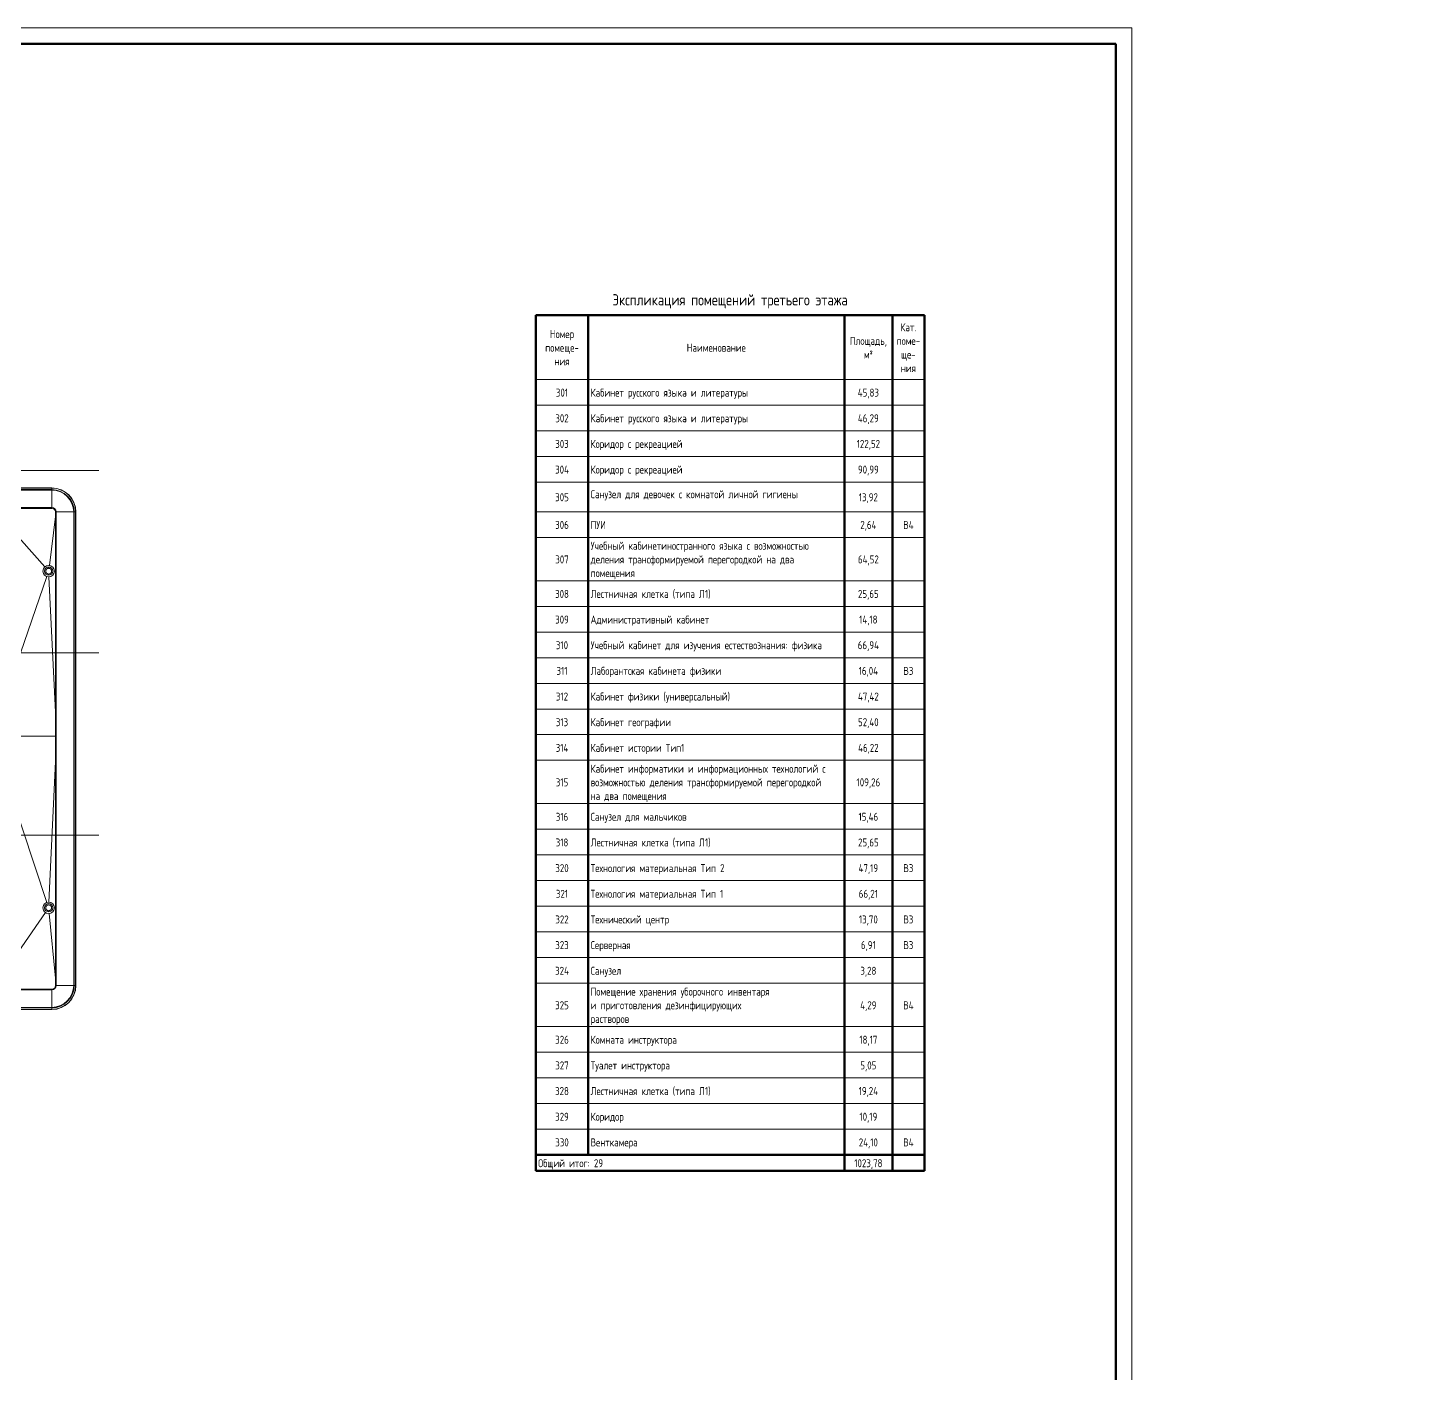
# Model space of a CAD drawing. Header units: millimetres. Extents: x -495897 to 1376592, y -28539 to 470976.
# Drawn here: x 305816 to 349100, y 361419 to 403469 of the extents above; entities that cross this region are included whole.
import ezdxf
from ezdxf import colors
from ezdxf.entities.mleader import LeaderData, LeaderLine
from ezdxf.math import Vec2, Vec3

# ---------------------------------------------------------------- set-up
doc = ezdxf.new("R2010")
doc.units = ezdxf.units.MM
doc.linetypes.add('ADSK_Линия сетки', pattern=[25, 20, -2.5, 0, -2.5])
for name, color, linetype, lineweight in [('RC-Выноски', 7, 'Continuous', 0), ('Графика спецификации', 7, 'Continuous', 20), ('Крыша', 7, 'Continuous', 9), ('Линии', 7, 'Continuous', 9), ('Оборудование', 8, 'Continuous', 18), ('Ограждение', 252, 'Continuous', 9), ('Оси', 252, 'Continuous', 9), ('ОФ_рамка', 8, 'Continuous', 60), ('Тонкие линии', 7, 'Continuous', 18)]:
    doc.layers.add(name, color=color, linetype=linetype, lineweight=lineweight)
doc.styles.add('GOST Common_3', font='', dxfattribs={"height": 3.5})
doc.styles.add('GOST Common_4', font='', dxfattribs={"height": 7})
doc.styles.add('Mipgost_5', font='', dxfattribs={"height": 250})
doc.styles.get('GOST Common_3').set_extended_font_data('GOST 2.304 type A')
doc.styles.get('GOST Common_4').set_extended_font_data('GOST 2.304 type A')
doc.styles.get('Mipgost_5').set_extended_font_data('Mipgost')

# ---------------------------------------------------------------- blocks, each defined once
blk = doc.blocks.new('А0')
at = {"layer": 'ОФ_рамка', "color": 0, "linetype": 'Continuous', "lineweight": 5, "ltscale": 100}
for points in [[(341068, -309617), (222168, -309617)], [(341068, -393717), (341068, -309617)]]:
    blk.add_lwpolyline(points, dxfattribs=at)
at = {"layer": 'ОФ_рамка', "color": 0, "linetype": 'Continuous', "ltscale": 100}
for points in [[(340568, -310117), (224168, -310117)], [(340568, -393217), (340568, -310117)]]:
    blk.add_lwpolyline(points, dxfattribs=at)
blk = doc.blocks.new('3 этаж')
at = {"layer": 'Крыша', "color": 251, "true_color": 0x636466}
for p, q in [((307110, 26218), (305480, 28050)), ((307250, 26261), (307440, 27794)), ((307440, 27794), (307440, 27794)), ((305448, 20927), (307171, 25920)), ((307440, 21681), (307236, 25910)), ((307440, 21681), (307440, 21681)), ((307440, 20927), (305448, 20927)), ((305448, 20927), (307172, 15734)), ((307236, 15743), (307440, 20143)), ((307440, 20143), (307440, 20143)), ((307128, 15422), (305473, 13025)), ((307245, 15391), (307440, 13365)), ((307440, 13365), (307245, 15391))]:
    blk.add_line(p, q, dxfattribs=at)
at = {"layer": 'Линии', "color": 251, "lineweight": 50, "true_color": 0x636466}
for p, q in [((322443, 34083), (322443, 32079)), ((322443, 34083), (334584, 34083)), ((324083, 34083), (324083, 32079)), ((332083, 34083), (332083, 32079)), ((333583, 34083), (333583, 32079)), ((334583, 34083), (334583, 32079)), ((322443, 32079), (322443, 31277)), ((324083, 32079), (324083, 31277)), ((332083, 32079), (332083, 31277)), ((333583, 32079), (333583, 31277)), ((334583, 32079), (334583, 31277)), ((322443, 31277), (322443, 30475)), ((324083, 31277), (324083, 30475)), ((332083, 31277), (332083, 30475)), ((333583, 31277), (333583, 30475)), ((334583, 31277), (334583, 30475)), ((322443, 30475), (322443, 29673)), ((324083, 30475), (324083, 29673)), ((332083, 30475), (332083, 29673)), ((333583, 30475), (333583, 29673)), ((334583, 30475), (334583, 29673)), ((322443, 29673), (322443, 28871)), ((324083, 29673), (324083, 28871)), ((332083, 29673), (332083, 28871)), ((333583, 29673), (333583, 28871)), ((334583, 29673), (334583, 28871)), ((322443, 28871), (322443, 27944)), ((324083, 28871), (324083, 27944)), ((332083, 28871), (332083, 27944)), ((333583, 28871), (333583, 27944)), ((334583, 28871), (334583, 27944)), ((322443, 27944), (322443, 27142)), ((324083, 27944), (324083, 27142)), ((332083, 27944), (332083, 27142)), ((333583, 27944), (333583, 27142)), ((334583, 27944), (334583, 27142)), ((322443, 27142), (322443, 25789)), ((324083, 27142), (324083, 25789)), ((332083, 27142), (332083, 25789)), ((333583, 27142), (333583, 25789)), ((334583, 27142), (334583, 25789)), ((322443, 25789), (322443, 24987)), ((324083, 25789), (324083, 24987)), ((332083, 25789), (332083, 24987)), ((333583, 25789), (333583, 24987)), ((334583, 25789), (334583, 24987)), ((322443, 24987), (322443, 24185)), ((324083, 24987), (324083, 24185)), ((332083, 24987), (332083, 24185)), ((333583, 24987), (333583, 24185)), ((334583, 24987), (334583, 24185)), ((322443, 24185), (322443, 23383)), ((324083, 24185), (324083, 23383)), ((332083, 24185), (332083, 23383)), ((333583, 24185), (333583, 23383)), ((334583, 24185), (334583, 23383)), ((322443, 23383), (322443, 22581)), ((324083, 23383), (324083, 22581)), ((332083, 23383), (332083, 22581)), ((333583, 23383), (333583, 22581)), ((334583, 23383), (334583, 22581)), ((322443, 22581), (322443, 21779)), ((324083, 22581), (324083, 21779)), ((332083, 22581), (332083, 21779)), ((333583, 22581), (333583, 21779)), ((334583, 22581), (334583, 21779)), ((322443, 21779), (322443, 20978)), ((324083, 21779), (324083, 20978)), ((332083, 21779), (332083, 20978)), ((333583, 21779), (333583, 20978)), ((334583, 21779), (334583, 20978)), ((322443, 20978), (322443, 20176)), ((324083, 20978), (324083, 20176)), ((332083, 20978), (332083, 20176)), ((333583, 20978), (333583, 20176)), ((334583, 20978), (334583, 20176)), ((322443, 20176), (322443, 18822)), ((324083, 20176), (324083, 18822)), ((332083, 20176), (332083, 18822)), ((333583, 20176), (333583, 18822)), ((334583, 20176), (334583, 18822)), ((322443, 18822), (322443, 18020)), ((324083, 18822), (324083, 18020)), ((332083, 18822), (332083, 18020)), ((333583, 18822), (333583, 18020)), ((334583, 18822), (334583, 18020)), ((322443, 18020), (322443, 17219)), ((324083, 18020), (324083, 17219)), ((332083, 18020), (332083, 17219)), ((333583, 18020), (333583, 17219)), ((334583, 18020), (334583, 17219)), ((322443, 17219), (322443, 16417)), ((322443, 17219), (322443, 16417)), ((324083, 17219), (324083, 16417)), ((324083, 17219), (324083, 16417)), ((332083, 17219), (332083, 16417)), ((332083, 17219), (332083, 16417)), ((333583, 17219), (333583, 16417)), ((333583, 17219), (333583, 16417)), ((334583, 17219), (334583, 16417)), ((334583, 17219), (334583, 16417)), ((322443, 16417), (322443, 15615)), ((324083, 16417), (324083, 15615)), ((332083, 16417), (332083, 15615)), ((333583, 16417), (333583, 15615)), ((334583, 16417), (334583, 15615)), ((322443, 15615), (322443, 14813)), ((324083, 15615), (324083, 14813)), ((332083, 15615), (332083, 14813)), ((333583, 15615), (333583, 14813)), ((334583, 15615), (334583, 14813)), ((322443, 14813), (322443, 14011)), ((324083, 14813), (324083, 14011)), ((332083, 14813), (332083, 14011)), ((333583, 14813), (333583, 14011)), ((334583, 14813), (334583, 14011)), ((322443, 14011), (322443, 13209)), ((324083, 14011), (324083, 13209)), ((332083, 14011), (332083, 13209)), ((333583, 14011), (333583, 13209)), ((334583, 14011), (334583, 13209)), ((322443, 13209), (322443, 11856)), ((324083, 13209), (324083, 11856)), ((332083, 13209), (332083, 11856)), ((333583, 13209), (333583, 11856)), ((334583, 13209), (334583, 11856)), ((322443, 11856), (322443, 11054)), ((324083, 11856), (324083, 11054)), ((332083, 11856), (332083, 11054)), ((333583, 11856), (333583, 11054)), ((334583, 11856), (334583, 11054)), ((322443, 11054), (322443, 10252)), ((324083, 11054), (324083, 10252)), ((332083, 11054), (332083, 10252)), ((333583, 11054), (333583, 10252)), ((334583, 11054), (334583, 10252)), ((322443, 10252), (322443, 9450)), ((324083, 10252), (324083, 9450)), ((332083, 10252), (332083, 9450)), ((333583, 10252), (333583, 9450)), ((334583, 10252), (334583, 9450)), ((322443, 9450), (322443, 8649)), ((324083, 9450), (324083, 8649)), ((332083, 9450), (332083, 8649)), ((333583, 9450), (333583, 8649)), ((334583, 9450), (334583, 8649)), ((322443, 8649), (322443, 7847)), ((324083, 8649), (324083, 7847)), ((332083, 8649), (332083, 7847)), ((333583, 8649), (333583, 7847)), ((334583, 8649), (334583, 7847)), ((324083, 7847), (322443, 7847)), ((322443, 7847), (322443, 7346)), ((332083, 7847), (324083, 7847)), ((333583, 7847), (332083, 7847)), ((332083, 7847), (332083, 7346)), ((334583, 7847), (333583, 7847)), ((333583, 7847), (333583, 7346)), ((334583, 7847), (334583, 7346)), ((334584, 7847), (334584, 7346)), ((324083, 7346), (322443, 7346)), ((332083, 7346), (324083, 7346)), ((333583, 7346), (332083, 7346)), ((334583, 7346), (333583, 7346)), ((334584, 7346), (334583, 7346))]:
    blk.add_line(p, q, dxfattribs=at)
at = {"layer": 'Линии', "color": 251, "lineweight": 20, "true_color": 0x636466}
for p, q in [((324083, 32079), (322443, 32079)), ((332083, 32079), (324083, 32079)), ((333583, 32079), (332083, 32079)), ((334583, 32079), (333583, 32079)), ((324083, 31277), (322443, 31277)), ((332083, 31277), (324083, 31277)), ((333583, 31277), (332083, 31277)), ((334583, 31277), (333583, 31277)), ((324083, 30475), (322443, 30475)), ((332083, 30475), (324083, 30475)), ((333583, 30475), (332083, 30475)), ((334583, 30475), (333583, 30475)), ((324083, 29673), (322443, 29673)), ((332083, 29673), (324083, 29673)), ((333583, 29673), (332083, 29673)), ((334583, 29673), (333583, 29673)), ((324083, 28871), (322443, 28871)), ((332083, 28871), (324083, 28871)), ((333583, 28871), (332083, 28871)), ((334583, 28871), (333583, 28871)), ((324083, 27944), (322443, 27944)), ((332083, 27944), (324083, 27944)), ((333583, 27944), (332083, 27944)), ((334583, 27944), (333583, 27944)), ((324083, 27142), (322443, 27142)), ((332083, 27142), (324083, 27142)), ((333583, 27142), (332083, 27142)), ((334583, 27142), (333583, 27142)), ((324083, 25789), (322443, 25789)), ((332083, 25789), (324083, 25789)), ((333583, 25789), (332083, 25789)), ((334583, 25789), (333583, 25789)), ((324083, 24987), (322443, 24987)), ((332083, 24987), (324083, 24987)), ((333583, 24987), (332083, 24987)), ((334583, 24987), (333583, 24987)), ((324083, 24185), (322443, 24185)), ((332083, 24185), (324083, 24185)), ((333583, 24185), (332083, 24185)), ((334583, 24185), (333583, 24185)), ((324083, 23383), (322443, 23383)), ((332083, 23383), (324083, 23383)), ((333583, 23383), (332083, 23383)), ((334583, 23383), (333583, 23383)), ((324083, 22581), (322443, 22581)), ((332083, 22581), (324083, 22581)), ((333583, 22581), (332083, 22581)), ((334583, 22581), (333583, 22581)), ((324083, 21779), (322443, 21779)), ((332083, 21779), (324083, 21779)), ((333583, 21779), (332083, 21779)), ((334583, 21779), (333583, 21779)), ((324083, 20978), (322443, 20978)), ((332083, 20978), (324083, 20978)), ((333583, 20978), (332083, 20978)), ((334583, 20978), (333583, 20978)), ((324083, 20176), (322443, 20176)), ((332083, 20176), (324083, 20176)), ((333583, 20176), (332083, 20176)), ((334583, 20176), (333583, 20176)), ((324083, 18822), (322443, 18822)), ((332083, 18822), (324083, 18822)), ((333583, 18822), (332083, 18822)), ((334583, 18822), (333583, 18822)), ((324083, 18020), (322443, 18020)), ((332083, 18020), (324083, 18020)), ((333583, 18020), (332083, 18020)), ((334583, 18020), (333583, 18020)), ((324083, 17219), (322443, 17219)), ((324083, 17219), (322443, 17219)), ((332083, 17219), (324083, 17219)), ((332083, 17219), (324083, 17219)), ((333583, 17219), (332083, 17219)), ((333583, 17219), (332083, 17219)), ((334583, 17219), (333583, 17219)), ((334583, 17219), (333583, 17219)), ((324083, 16417), (322443, 16417)), ((332083, 16417), (324083, 16417)), ((333583, 16417), (332083, 16417)), ((334583, 16417), (333583, 16417)), ((324083, 15615), (322443, 15615)), ((332083, 15615), (324083, 15615)), ((333583, 15615), (332083, 15615)), ((334583, 15615), (333583, 15615)), ((324083, 14813), (322443, 14813)), ((332083, 14813), (324083, 14813)), ((333583, 14813), (332083, 14813)), ((334583, 14813), (333583, 14813)), ((324083, 14011), (322443, 14011)), ((332083, 14011), (324083, 14011)), ((333583, 14011), (332083, 14011)), ((334583, 14011), (333583, 14011)), ((324083, 13209), (322443, 13209)), ((332083, 13209), (324083, 13209)), ((333583, 13209), (332083, 13209)), ((334583, 13209), (333583, 13209)), ((324083, 11856), (322443, 11856)), ((332083, 11856), (324083, 11856)), ((333583, 11856), (332083, 11856)), ((334583, 11856), (333583, 11856)), ((324083, 11054), (322443, 11054)), ((332083, 11054), (324083, 11054)), ((333583, 11054), (332083, 11054)), ((334583, 11054), (333583, 11054)), ((324083, 10252), (322443, 10252)), ((332083, 10252), (324083, 10252)), ((333583, 10252), (332083, 10252)), ((334583, 10252), (333583, 10252)), ((324083, 9450), (322443, 9450)), ((332083, 9450), (324083, 9450)), ((333583, 9450), (332083, 9450)), ((334583, 9450), (333583, 9450)), ((324083, 8649), (322443, 8649)), ((332083, 8649), (324083, 8649)), ((333583, 8649), (332083, 8649)), ((334583, 8649), (333583, 8649))]:
    blk.add_line(p, q, dxfattribs=at)
at = {"layer": 'Оборудование', "color": 251, "true_color": 0x636466}
for p, q in [((307139, 26096), (307138, 26092)), ((307138, 26092), (307138, 26088)), ((307138, 26088), (307138, 26087)), ((307138, 26087), (307138, 26083)), ((307138, 26083), (307138, 26079)), ((307138, 26079), (307139, 26076)), ((307140, 26103), (307139, 26099)), ((307139, 26099), (307139, 26096)), ((307139, 26076), (307139, 26072)), ((307139, 26072), (307140, 26069)), ((307141, 26110), (307140, 26106)), ((307140, 26106), (307140, 26103)), ((307140, 26069), (307141, 26065)), ((307142, 26113), (307141, 26110)), ((307141, 26065), (307142, 26062)), ((307143, 26117), (307142, 26113)), ((307142, 26062), (307143, 26058)), ((307145, 26120), (307143, 26117)), ((307143, 26058), (307144, 26055)), ((307144, 26055), (307145, 26052)), ((307146, 26123), (307145, 26120)), ((307145, 26052), (307147, 26048)), ((307148, 26127), (307146, 26123)), ((307147, 26048), (307148, 26045)), ((307149, 26130), (307148, 26127)), ((307148, 26045), (307150, 26042)), ((307151, 26133), (307149, 26130)), ((307150, 26042), (307152, 26039)), ((307153, 26136), (307151, 26133)), ((307152, 26039), (307154, 26036)), ((307155, 26139), (307153, 26136)), ((307154, 26036), (307156, 26033)), ((307157, 26142), (307155, 26139)), ((307156, 26033), (307158, 26030)), ((307159, 26145), (307157, 26142)), ((307158, 26030), (307160, 26027)), ((307162, 26147), (307159, 26145)), ((307160, 26027), (307163, 26025)), ((307164, 26150), (307162, 26147)), ((307163, 26025), (307165, 26022)), ((307167, 26152), (307164, 26150)), ((307165, 26022), (307168, 26020)), ((307170, 26155), (307167, 26152)), ((307168, 26020), (307171, 26017)), ((307172, 26157), (307170, 26155)), ((307171, 26017), (307174, 26015)), ((307175, 26159), (307172, 26157)), ((307174, 26015), (307177, 26013)), ((307178, 26161), (307175, 26159)), ((307177, 26013), (307180, 26011)), ((307181, 26163), (307178, 26161)), ((307180, 26011), (307183, 26009)), ((307184, 26165), (307181, 26163)), ((307183, 26009), (307186, 26007)), ((307187, 26167), (307184, 26165)), ((307186, 26007), (307189, 26006)), ((307191, 26168), (307187, 26167)), ((307189, 26006), (307192, 26004)), ((307194, 26170), (307191, 26168)), ((307192, 26004), (307195, 26003)), ((307197, 26171), (307194, 26170)), ((307195, 26003), (307199, 26002)), ((307201, 26172), (307197, 26171)), ((307199, 26002), (307202, 26000)), ((307204, 26173), (307201, 26172)), ((307202, 26000), (307206, 25999)), ((307208, 26174), (307204, 26173)), ((307206, 25999), (307209, 25999)), ((307211, 26175), (307208, 26174)), ((307209, 25999), (307213, 25998)), ((307215, 26175), (307211, 26175)), ((307213, 25998), (307216, 25997)), ((307218, 26176), (307215, 26175)), ((307216, 25997), (307220, 25997)), ((307222, 26176), (307218, 26176)), ((307220, 25997), (307223, 25997)), ((307225, 26176), (307222, 26176)), ((307223, 25997), (307227, 25997)), ((307229, 26176), (307225, 26176)), ((307227, 25997), (307231, 25997)), ((307233, 26176), (307229, 26176)), ((307231, 25997), (307234, 25997)), ((307236, 26176), (307233, 26176)), ((307234, 25997), (307238, 25997)), ((307240, 26176), (307236, 26176)), ((307238, 25997), (307241, 25998)), ((307243, 26175), (307240, 26176)), ((307241, 25998), (307245, 25998)), ((307247, 26174), (307243, 26175)), ((307245, 25998), (307248, 25999)), ((307250, 26174), (307247, 26174)), ((307248, 25999), (307252, 26000)), ((307254, 26173), (307250, 26174)), ((307252, 26000), (307255, 26001)), ((307257, 26172), (307254, 26173)), ((307255, 26001), (307259, 26002)), ((307261, 26170), (307257, 26172)), ((307259, 26002), (307262, 26003)), ((307264, 26169), (307261, 26170)), ((307262, 26003), (307265, 26005)), ((307267, 26167), (307264, 26169)), ((307265, 26005), (307269, 26006)), ((307270, 26166), (307267, 26167)), ((307269, 26006), (307272, 26008)), ((307274, 26164), (307270, 26166)), ((307272, 26008), (307275, 26010)), ((307277, 26162), (307274, 26164)), ((307275, 26010), (307278, 26012)), ((307280, 26160), (307277, 26162)), ((307278, 26012), (307281, 26014)), ((307283, 26158), (307280, 26160)), ((307281, 26014), (307284, 26016)), ((307285, 26156), (307283, 26158)), ((307284, 26016), (307287, 26018)), ((307288, 26153), (307285, 26156)), ((307287, 26018), (307289, 26021)), ((307291, 26151), (307288, 26153)), ((307289, 26021), (307292, 26023)), ((307293, 26148), (307291, 26151)), ((307292, 26023), (307294, 26026)), ((307296, 26146), (307293, 26148)), ((307294, 26026), (307297, 26029)), ((307298, 26143), (307296, 26146)), ((307297, 26029), (307299, 26031)), ((307300, 26140), (307298, 26143)), ((307299, 26031), (307301, 26034)), ((307302, 26137), (307300, 26140)), ((307301, 26034), (307303, 26037)), ((307304, 26134), (307302, 26137)), ((307303, 26037), (307305, 26040)), ((307306, 26131), (307304, 26134)), ((307305, 26040), (307307, 26043)), ((307308, 26128), (307306, 26131)), ((307307, 26043), (307309, 26047)), ((307309, 26125), (307308, 26128)), ((307311, 26122), (307309, 26125)), ((307309, 26047), (307310, 26050)), ((307310, 26050), (307311, 26053)), ((307312, 26118), (307311, 26122)), ((307311, 26053), (307313, 26056)), ((307313, 26115), (307312, 26118)), ((307314, 26111), (307313, 26115)), ((307313, 26056), (307314, 26060)), ((307315, 26108), (307314, 26111)), ((307314, 26060), (307315, 26063)), ((307316, 26104), (307315, 26108)), ((307315, 26063), (307316, 26067)), ((307317, 26101), (307316, 26104)), ((307316, 26070), (307317, 26074)), ((307316, 26067), (307316, 26070)), ((307317, 26097), (307317, 26101)), ((307318, 26094), (307317, 26097)), ((307317, 26077), (307318, 26081)), ((307317, 26074), (307317, 26077)), ((307318, 26090), (307318, 26094)), ((307318, 26087), (307318, 26090)), ((307318, 26085), (307318, 26087)), ((307318, 26081), (307318, 26085)), ((307140, 15583), (307139, 15579)), ((307141, 15590), (307140, 15586)), ((307140, 15586), (307140, 15583)), ((307142, 15593), (307141, 15590)), ((307143, 15597), (307142, 15593)), ((307145, 15600), (307143, 15597)), ((307146, 15603), (307145, 15600)), ((307148, 15607), (307146, 15603)), ((307149, 15610), (307148, 15607)), ((307151, 15613), (307149, 15610)), ((307153, 15616), (307151, 15613)), ((307155, 15619), (307153, 15616)), ((307157, 15622), (307155, 15619)), ((307159, 15625), (307157, 15622)), ((307162, 15627), (307159, 15625)), ((307164, 15630), (307162, 15627)), ((307167, 15632), (307164, 15630)), ((307170, 15635), (307167, 15632)), ((307172, 15637), (307170, 15635)), ((307175, 15639), (307172, 15637)), ((307178, 15641), (307175, 15639)), ((307181, 15643), (307178, 15641)), ((307184, 15645), (307181, 15643)), ((307188, 15647), (307184, 15645)), ((307191, 15648), (307188, 15647)), ((307194, 15650), (307191, 15648)), ((307197, 15651), (307194, 15650)), ((307201, 15652), (307197, 15651)), ((307204, 15653), (307201, 15652)), ((307208, 15654), (307204, 15653)), ((307211, 15655), (307208, 15654)), ((307215, 15655), (307211, 15655)), ((307218, 15656), (307215, 15655)), ((307222, 15656), (307218, 15656)), ((307226, 15656), (307222, 15656)), ((307229, 15656), (307226, 15656)), ((307233, 15656), (307229, 15656)), ((307236, 15656), (307233, 15656)), ((307240, 15656), (307236, 15656)), ((307243, 15655), (307240, 15656)), ((307247, 15654), (307243, 15655)), ((307250, 15654), (307247, 15654)), ((307254, 15653), (307250, 15654)), ((307257, 15652), (307254, 15653)), ((307261, 15650), (307257, 15652)), ((307264, 15649), (307261, 15650)), ((307267, 15647), (307264, 15649)), ((307270, 15646), (307267, 15647)), ((307274, 15644), (307270, 15646)), ((307277, 15642), (307274, 15644)), ((307280, 15640), (307277, 15642)), ((307283, 15638), (307280, 15640)), ((307285, 15636), (307283, 15638)), ((307288, 15633), (307285, 15636)), ((307291, 15631), (307288, 15633)), ((307293, 15628), (307291, 15631)), ((307296, 15626), (307293, 15628)), ((307298, 15623), (307296, 15626)), ((307300, 15620), (307298, 15623)), ((307302, 15617), (307300, 15620)), ((307304, 15614), (307302, 15617)), ((307306, 15611), (307304, 15614)), ((307308, 15608), (307306, 15611)), ((307309, 15605), (307308, 15608)), ((307311, 15602), (307309, 15605)), ((307312, 15598), (307311, 15602)), ((307313, 15595), (307312, 15598)), ((307315, 15591), (307313, 15595)), ((307315, 15588), (307315, 15591)), ((307316, 15584), (307315, 15588)), ((307317, 15581), (307316, 15584)), ((307139, 15576), (307138, 15572)), ((307138, 15572), (307138, 15568)), ((307138, 15568), (307138, 15567)), ((307138, 15567), (307138, 15563)), ((307138, 15563), (307139, 15559)), ((307139, 15579), (307139, 15576)), ((307139, 15559), (307139, 15556)), ((307139, 15556), (307139, 15552)), ((307139, 15552), (307140, 15549)), ((307140, 15549), (307141, 15545)), ((307141, 15545), (307142, 15542)), ((307142, 15542), (307143, 15538)), ((307143, 15538), (307144, 15535)), ((307144, 15535), (307145, 15532)), ((307145, 15532), (307147, 15528)), ((307147, 15528), (307148, 15525)), ((307148, 15525), (307150, 15522)), ((307150, 15522), (307152, 15519)), ((307152, 15519), (307154, 15516)), ((307154, 15516), (307156, 15513)), ((307156, 15513), (307158, 15510)), ((307158, 15510), (307161, 15507)), ((307161, 15507), (307163, 15505)), ((307163, 15505), (307166, 15502)), ((307166, 15502), (307168, 15500)), ((307168, 15500), (307171, 15497)), ((307171, 15497), (307174, 15495)), ((307174, 15495), (307177, 15493)), ((307177, 15493), (307180, 15491)), ((307180, 15491), (307183, 15489)), ((307183, 15489), (307186, 15487)), ((307186, 15487), (307189, 15486)), ((307189, 15486), (307192, 15484)), ((307192, 15484), (307196, 15483)), ((307196, 15483), (307199, 15482)), ((307199, 15482), (307202, 15480)), ((307202, 15480), (307206, 15479)), ((307206, 15479), (307209, 15479)), ((307209, 15479), (307213, 15478)), ((307213, 15478), (307216, 15477)), ((307216, 15477), (307220, 15477)), ((307220, 15477), (307224, 15477)), ((307224, 15477), (307227, 15477)), ((307227, 15477), (307231, 15477)), ((307231, 15477), (307234, 15477)), ((307234, 15477), (307238, 15477)), ((307238, 15477), (307241, 15478)), ((307241, 15478), (307245, 15478)), ((307245, 15478), (307249, 15479)), ((307249, 15479), (307252, 15480)), ((307252, 15480), (307255, 15481)), ((307255, 15481), (307259, 15482)), ((307259, 15482), (307262, 15483)), ((307262, 15483), (307266, 15485)), ((307266, 15485), (307269, 15486)), ((307269, 15486), (307272, 15488)), ((307272, 15488), (307275, 15490)), ((307275, 15490), (307278, 15492)), ((307278, 15492), (307281, 15494)), ((307281, 15494), (307284, 15496)), ((307284, 15496), (307287, 15498)), ((307287, 15498), (307289, 15501)), ((307289, 15501), (307292, 15503)), ((307292, 15503), (307294, 15506)), ((307294, 15506), (307297, 15509)), ((307297, 15509), (307299, 15511)), ((307299, 15511), (307301, 15514)), ((307301, 15514), (307303, 15517)), ((307303, 15517), (307305, 15520)), ((307305, 15520), (307307, 15523)), ((307307, 15523), (307309, 15527)), ((307309, 15527), (307310, 15530)), ((307310, 15530), (307312, 15533)), ((307312, 15533), (307313, 15536)), ((307313, 15536), (307314, 15540)), ((307314, 15540), (307315, 15543)), ((307315, 15543), (307316, 15547)), ((307316, 15547), (307317, 15550)), ((307317, 15577), (307317, 15581)), ((307318, 15574), (307317, 15577)), ((307317, 15554), (307318, 15557)), ((307317, 15550), (307317, 15554)), ((307318, 15570), (307318, 15574)), ((307318, 15567), (307318, 15570)), ((307318, 15565), (307318, 15567)), ((307318, 15561), (307318, 15565)), ((307318, 15557), (307318, 15561))]:
    blk.add_line(p, q, dxfattribs=at)
for centre, radius, start, end in [((307228, 26087), 178, 0, 180), ((307228, 26087), 178, 180, 0), ((307228, 26087), 130, 0, 180), ((307228, 26087), 130, 180, 0), ((307228, 15567), 178, 0, 180), ((307228, 15567), 130, 0, 180), ((307228, 15567), 178, 180, 0), ((307228, 15567), 130, 180, 0)]:
    blk.add_arc(centre, radius, start, end, dxfattribs=at)
at = {"layer": 'Ограждение', "color": 251, "true_color": 0x636466}
for p, q in [((307328, 28687), (305463, 28687)), ((307328, 28681), (305463, 28681)), ((307328, 28634), (305463, 28634)), ((307328, 28619), (305463, 28619)), ((307328, 28681), (307328, 28687)), ((307328, 28634), (307328, 28681)), ((307328, 28619), (307328, 28634)), ((307328, 28072), (307328, 28619)), ((307328, 28072), (305463, 28072)), ((307328, 28050), (305463, 28050)), ((307328, 28050), (307328, 28072)), ((307440, 27939), (307461, 27939)), ((307440, 13137), (307440, 27939)), ((307461, 27939), (308009, 27939)), ((307461, 13137), (307461, 27939)), ((308009, 27939), (308023, 27939)), ((308009, 13137), (308009, 27939)), ((308023, 27939), (308070, 27939)), ((308023, 13137), (308023, 27939)), ((308070, 27939), (308077, 27939)), ((308070, 13137), (308070, 27939)), ((308077, 13137), (308077, 27939)), ((301096, 13025), (307328, 13025)), ((301096, 13004), (307328, 13004)), ((307328, 13025), (307328, 13004)), ((307328, 13004), (307328, 12456)), ((307440, 13137), (307461, 13137)), ((307461, 13137), (308009, 13137)), ((308009, 13137), (308023, 13137)), ((308023, 13137), (308070, 13137)), ((308070, 13137), (308077, 13137)), ((301096, 12456), (307328, 12456)), ((301096, 12442), (307328, 12442)), ((301096, 12394), (307328, 12394)), ((301096, 12388), (307328, 12388)), ((307328, 12456), (307328, 12442)), ((307328, 12442), (307328, 12394)), ((307328, 12394), (307328, 12388))]:
    blk.add_line(p, q, dxfattribs=at)
for centre, radius, start, end in [((307328, 27939), 749, 0, 90), ((307328, 27939), 742, 0, 90), ((307328, 27939), 695, 0, 90), ((307328, 27939), 681, 0, 90), ((307328, 27939), 133, 0, 90), ((307328, 27939), 112, 0, 90), ((307328, 13137), 133, 270, 0), ((307328, 13137), 681, 270, 0), ((307328, 13137), 695, 270, 0), ((307328, 13137), 742, 270, 0), ((307328, 13137), 749, 270, 0), ((307328, 13137), 112, 270, 0)]:
    blk.add_arc(centre, radius, start, end, dxfattribs=at)
at = {"layer": 'Оси', "color": 251, "linetype": 'ADSK_Линия сетки', "ltscale": 200, "true_color": 0x636466}
for p, q in [((308796, 29237), (237074, 29237)), ((308796, 23537), (237074, 23537)), ((308796, 17837), (237074, 17837))]:
    blk.add_line(p, q, dxfattribs=at)
at = {"layer": 'Тонкие линии', "color": 251, "lineweight": 20, "true_color": 0x636466}
blk.add_line((334584, 34083), (334584, 32079), dxfattribs=at)
at = {"layer": 'Графика спецификации', "color": 251, "true_color": 0x636466, "line_spacing_factor": 1.022761}
for s, insert, char_height, width, attachment_point, style in [('Экспликация помещений третьего этажа', (328514, 34742), 350, 9646.6, 2, 'GOST Common_4'), ('Кат.\\Pпоме-\\Pще-\\Pния', (334083, 33834), 250, 962.45, 2, 'GOST Common_3'), ('Номер\\Pпомеще-\\Pния', (323263, 33621), 250, 1418.03, 2, 'GOST Common_3'), ('Площадь,\\Pм\\fGOST Common|b0|i0|c238|p34|;\\W.9;²', (332833, 33408), 250, 1538.71, 2, 'GOST Common_3'), ('Наименование', (328083, 33195), 250, 2353.32, 2, 'GOST Common_3'), ('301', (323263, 31791), 250, 509.89, 2, 'GOST Common_3'), ('Кабинет русского языка и литературы', (324158, 31791), 250, 6438.44, 1, 'GOST Common_3'), ('45,83', (332833, 31791), 250, 868.92, 2, 'GOST Common_3'), ('302', (323263, 30989), 250, 561.18, 2, 'GOST Common_3'), ('Кабинет русского языка и литературы', (324158, 30989), 250, 6438.44, 1, 'GOST Common_3'), ('46,29', (332833, 30989), 250, 868.92, 2, 'GOST Common_3'), ('303', (323263, 30188), 250, 561.18, 2, 'GOST Common_3'), ('Коридор с рекреацией', (324158, 30188), 250, 4494.25, 1, 'GOST Common_3'), ('122,52', (332833, 30188), 250, 868.92, 2, 'GOST Common_3'), ('304', (323263, 29386), 250, 588.33, 2, 'GOST Common_3'), ('Коридор с рекреацией', (324158, 29386), 250, 4332.28, 1, 'GOST Common_3'), ('90,99', (332833, 29386), 250, 841.76, 2, 'GOST Common_3'), ('Санузел для девочек с комнатой личной гигиены', (324158, 28615), 250, 7983.18, 1, 'GOST Common_3'), ('305', (323263, 28521), 250, 561.18, 2, 'GOST Common_3'), ('13,92', (332833, 28521), 250, 790.47, 2, 'GOST Common_3'), ('306', (323263, 27657), 250, 561.18, 2, 'GOST Common_3'), ('ПУИ', (324158, 27657), 250, 642.64, 1, 'GOST Common_3'), ('2,64', (332833, 27657), 250, 681.86, 2, 'GOST Common_3'), ('В4', (334083, 27657), 250, 428.42, 2, 'GOST Common_4'), ('Учебный кабинетиностранного языка с возможностью\\Pделения трансформируемой перегородкой на два\\Pпомещения', (324158, 27005), 250, 8957.7, 1, 'GOST Common_3'), ('307', (323263, 26579), 250, 561.18, 2, 'GOST Common_3'), ('64,52', (332833, 26579), 250, 868.92, 2, 'GOST Common_3'), ('308', (323263, 25501), 250, 561.18, 2, 'GOST Common_3'), ('Лестничная клетка (типа Л1)', (324158, 25501), 250, 4836.37, 1, 'GOST Common_3'), ('25,65', (332833, 25501), 250, 841.76, 2, 'GOST Common_3'), ('309', (323263, 24699), 250, 561.18, 2, 'GOST Common_3'), ('Административный кабинет', (324158, 24699), 250, 9346.9, 1, 'GOST Common_3'), ('14,18', (332833, 24699), 250, 766.34, 2, 'GOST Common_3'), ('310', (323263, 23898), 250, 509.89, 2, 'GOST Common_3'), ('Учебный кабинет для изучения естествознания: физика', (324158, 23898), 250, 9235.27, 1, 'GOST Common_3'), ('66,94', (332833, 23898), 250, 868.92, 2, 'GOST Common_3'), ('311', (323263, 23096), 250, 458.6, 2, 'GOST Common_3'), ('Лаборантская кабинета физики', (324158, 23096), 250, 5340.22, 1, 'GOST Common_3'), ('16,04', (332833, 23096), 250, 817.63, 2, 'GOST Common_3'), ('В3', (334083, 23096), 250, 428.42, 2, 'GOST Common_3'), ('312', (323263, 22294), 250, 509.89, 2, 'GOST Common_3'), ('Кабинет физики (универсальный)', (324158, 22294), 250, 5448.84, 1, 'GOST Common_3'), ('47,42', (332833, 22294), 250, 896.07, 2, 'GOST Common_3'), ('313', (323263, 21492), 250, 509.89, 2, 'GOST Common_3'), ('Кабинет географии', (324158, 21492), 250, 3276.54, 1, 'GOST Common_3'), ('52,40', (332833, 21492), 250, 868.92, 2, 'GOST Common_3'), ('314', (323263, 20690), 250, 537.04, 2, 'GOST Common_3'), ('Кабинет истории Тип1', (324158, 20690), 250, 3668.76, 1, 'GOST Common_3'), ('46,22', (332833, 20690), 250, 868.92, 2, 'GOST Common_3'), ('Кабинет информатики и информационных технологий с\\Pвозможностью деления трансформируемой перегородкой\\Pна два помещения', (324158, 20039), 250, 9380.09, 1, 'GOST Common_3'), ('315', (323263, 19613), 250, 509.89, 2, 'GOST Common_3'), ('109,26', (332833, 19613), 250, 977.53, 2, 'GOST Common_3'), ('316', (323263, 18535), 250, 509.89, 2, 'GOST Common_3'), ('Санузел для мальчиков', (324158, 18535), 250, 8281.87, 1, 'GOST Common_3'), ('15,46', (332833, 18535), 250, 817.63, 2, 'GOST Common_3'), ('Лестничная клетка (типа Л1)', (324158, 17733), 250, 4836.37, 1, 'GOST Common_3'), ('318', (323263, 17733), 250, 509.89, 2, 'GOST Common_3'), ('25,65', (332833, 17733), 250, 841.76, 2, 'GOST Common_3'), ('320', (323263, 16931), 250, 561.18, 2, 'GOST Common_3'), ('Технология материальная Тип 2', (324158, 16931), 250, 5361.34, 1, 'GOST Common_3'), ('47,19', (332833, 16931), 250, 817.63, 2, 'GOST Common_3'), ('В3', (334083, 16931), 250, 428.42, 2, 'GOST Common_3'), ('321', (323263, 16129), 250, 509.89, 2, 'GOST Common_3'), ('Технология материальная Тип 1', (324158, 16129), 250, 5310.05, 1, 'GOST Common_3'), ('66,21', (332833, 16129), 250, 790.47, 2, 'GOST Common_3'), ('322', (323263, 15328), 250, 561.18, 2, 'GOST Common_3'), ('Технический центр', (324158, 15328), 250, 3170.95, 1, 'GOST Common_3'), ('13,70', (332833, 15328), 250, 790.47, 2, 'GOST Common_3'), ('В3', (334083, 15328), 250, 401.27, 2, 'GOST Common_3'), ('323', (323263, 14526), 250, 561.18, 2, 'GOST Common_3'), ('Серверная', (324158, 14526), 250, 1710.68, 1, 'GOST Common_3'), ('6,91', (332833, 14526), 250, 603.41, 2, 'GOST Common_3'), ('В3', (334083, 14526), 250, 401.27, 2, 'GOST Common_3'), ('324', (323263, 13724), 250, 588.33, 2, 'GOST Common_3'), ('Санузел', (324158, 13724), 250, 1324.5, 1, 'GOST Common_3'), ('3,28', (332833, 13724), 250, 654.71, 2, 'GOST Common_3'), ('Помещение хранения уборочного инвентаря\\Pи приготовления дезинфицирующих\\Pрастворов', (324158, 13072), 250, 7259.08, 1, 'GOST Common_3'), ('325', (323263, 12646), 250, 561.18, 2, 'GOST Common_3'), ('4,29', (332833, 12646), 250, 681.86, 2, 'GOST Common_3'), ('В4', (334083, 12646), 250, 428.42, 2, 'GOST Common_3'), ('326', (323263, 11569), 250, 561.18, 2, 'GOST Common_3'), ('Комната инструктора', (324158, 11569), 250, 3735.14, 1, 'GOST Common_3'), ('18,17', (332833, 11569), 250, 739.18, 2, 'GOST Common_3'), ('327', (323263, 10767), 250, 561.18, 2, 'GOST Common_3'), ('Туалет инструктора', (324158, 10767), 250, 3493.77, 1, 'GOST Common_3'), ('5,05', (332833, 10767), 250, 654.71, 2, 'GOST Common_3'), ('328', (323263, 9965), 250, 561.18, 2, 'GOST Common_3'), ('Лестничная клетка (типа Л1)', (324158, 9965), 250, 4836.37, 1, 'GOST Common_3'), ('19,24', (332833, 9965), 250, 817.63, 2, 'GOST Common_3'), ('329', (323263, 9163), 250, 561.18, 2, 'GOST Common_3'), ('Коридор', (324158, 9163), 250, 1336.56, 1, 'GOST Common_3'), ('10,19', (332833, 9163), 250, 739.18, 2, 'GOST Common_3'), ('330', (323263, 8361), 250, 561.18, 2, 'GOST Common_3'), ('Венткамера', (324158, 8361), 250, 2033.51, 1, 'GOST Common_3'), ('24,10', (332833, 8361), 250, 817.63, 2, 'GOST Common_3'), ('В4', (334083, 8361), 250, 428.42, 2, 'GOST Common_3'), ('Общий итог: 29', (322518, 7710), 250, 2489.09, 1, 'GOST Common_3'), ('1023,78', (332833, 7710), 250, 1164.59, 2, 'GOST Common_3')]:
    blk.add_mtext(s, dxfattribs=dict(at, insert=insert, char_height=char_height, width=width, attachment_point=attachment_point, style=style))

msp = doc.modelspace()

# ---------------------------------------------------------------- block references
msp.add_blockref('3 этаж', (-756.474, 360398.765))
at = {"layer": 'ОФ_рамка', "color": 0, "lineweight": -2}
msp.add_blockref('А0', (-756.474, 713085.67), dxfattribs=at)

# ---------------------------------------------------------------- leaders
at = {"layer": 'RC-Выноски', "linetype": 'Continuous', "ltscale": 15}
ml = msp.add_multileader_mtext('Standard', dxfattribs=at)
ml.set_content('В ЛВС здания школы', color=256, style='Mipgost_5')
ml.set_leader_properties()
ml.build(insert=Vec2(0, 0))
ml.multileader.update_dxf_attribs({"has_text_frame": 1, "text_left_attachment_type": 6, "text_right_attachment_type": 6, "dogleg_length": 2, "arrow_head_size": 400, "scale": 100})
ctx = ml.context
ctx.base_point, ctx.scale, ctx.char_height, ctx.arrow_head_size, ctx.landing_gap_size, ctx.plane_origin = Vec3(408469.171, 372490.934), 100, 250, 400, 100, Vec3(-116420.439, 333728.374)
ctx.left_attachment, ctx.right_attachment, ctx.text_align_type = 6, 6, 2
notes = []
notes.append((ctx, [(1, (1, 1, 0), (411431.849, 372490.934), (-1, 0), 200, [(0, [(411431.849, 370475.664)], 0, [])])]))
ctx.mtext.insert, ctx.mtext.width, ctx.mtext.alignment, ctx.mtext.flow_direction = Vec3(411131.849, 372790.934), 4609.04485, 3, 5
for ctx, leaders in notes:
    for number, flags, end, landing, length, lines in leaders:
        leader = LeaderData()
        leader.index, (leader.has_last_leader_line, leader.has_dogleg_vector, leader.attachment_direction) = number, flags
        leader.last_leader_point, leader.dogleg_vector, leader.dogleg_length = Vec3(end), Vec3(landing), length
        for number, points, colour, breaks in lines:
            line = LeaderLine()
            line.index, line.vertices, line.color, line.breaks = number, Vec3.list(points), colors.encode_raw_color(colour), breaks
            leader.lines.append(line)
        ctx.leaders.append(leader)

doc.saveas('drawing.dxf')
